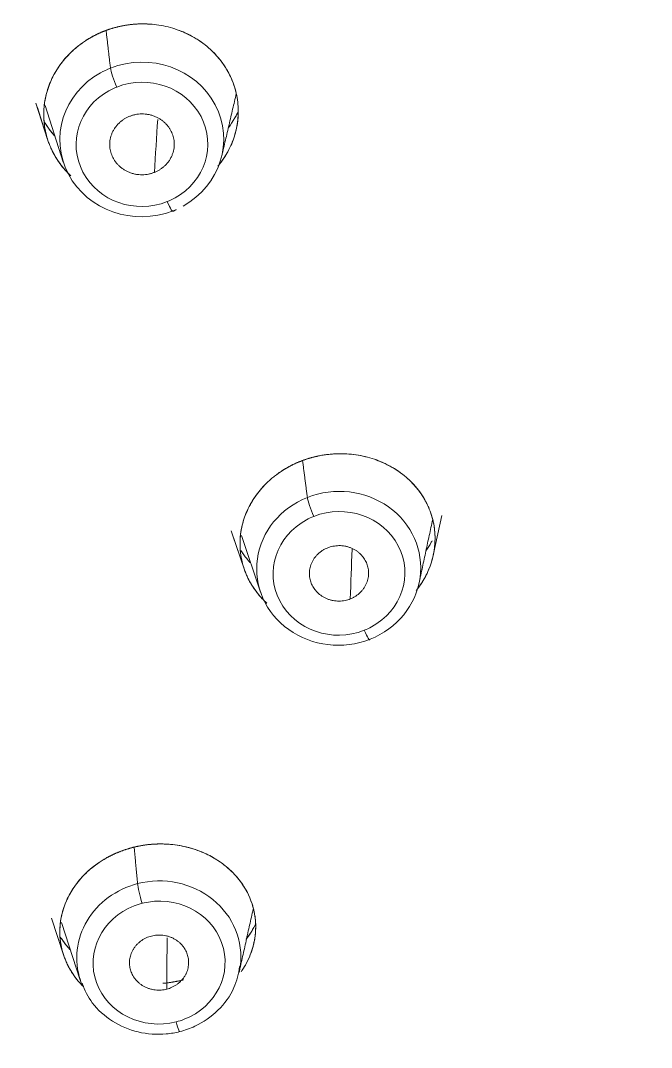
# Model space of a CAD drawing. Extents: x 5217 to 6345, y 0 to 827.
# Drawn here: x 5766.9 to 5778.64, y 449.06 to 468.16 of the extents above; entities that cross this region are included whole.
import ezdxf

# ---------------------------------------------------------------- set-up
doc = ezdxf.new("R2010")
doc.units = 0
doc.header["$LTSCALE"] = 30
doc.header["$MEASUREMENT"] = 0
doc.layers.add('1', color=7, linetype='CONTINUOUS')

msp = doc.modelspace()

# ---------------------------------------------------------------- linework, layer by layer
at = {"layer": '1', "color": 7, "linetype": 'Continuous', "lineweight": 18}
for p, q in [((5767.192, 466.63), (5767.408, 465.952)), ((5767.218, 466.547), (5767.408, 465.952)), ((5767.364, 466.583), (5767.7, 465.531)), ((5774.58, 458.219), (5774.738, 458.956)), ((5770.823, 458.674), (5771.063, 457.964)), ((5770.849, 458.596), (5771.063, 457.964)), ((5771.011, 458.584), (5771.367, 457.532)), ((5767.479, 451.467), (5767.704, 450.782)), ((5767.479, 451.467), (5767.704, 450.782)), ((5767.664, 451.385), (5768.016, 450.313))]:
    msp.add_line(p, q, dxfattribs=at)
for centre, major_axis, ratio, start_param, end_param in [((5757.244, 496.519), (-59.628, 0), 0.953717, 1.612136, 3.141593), ((5757.244, 496.519), (-59.628, 0), 0.953717, 1.612136, 3.132683), ((5769.159, 465.952), (-1.523, -0.061), 0.94344, 2.060812, 5.066856), ((5769.159, 465.952), (-1.523, -0.061), 0.94344, 5.202405, 8.208448), ((5772.821, 457.974), (1.523, 0.088), 0.93787, 5.050432, 8.192025), ((5772.821, 457.974), (-1.523, -0.088), 0.93787, 5.050432, 8.192025), ((5769.476, 450.737), (-1.524, -0.076), 0.931132, 2.889988, 2.966613), ((5769.476, 450.737), (-1.524, -0.076), 0.931132, 0.250117, 0.295768)]:
    msp.add_ellipse(centre, major_axis=major_axis, ratio=ratio, start_param=start_param, end_param=end_param, dxfattribs=at)
at = {"layer": '1', "color": 7, "linetype": 'Continuous', "lineweight": 13}
for centre, major_axis, ratio, start_param, end_param in [((5769.159, 465.952), (-1.523, -0.061), 0.94344, 5.066856, 5.202405), ((5768.69, 467.027), (0.11, -0.279), 0.115075, 3.548062, 5.03075), ((5769.163, 465.861), (-1.224, -0.049), 0.94344, 2.060812, 5.066856), ((5769.163, 465.861), (-1.224, -0.049), 0.94344, 5.066856, 5.202405), ((5769.163, 465.861), (-1.224, -0.049), 0.94344, 5.202405, 8.208448), ((5769.163, 465.861), (-1.224, -0.049), 0.94344, 1.925263, 2.060812), ((5769.628, 464.894), (-0.11, 0.279), 0.115075, 1.889157, 3.371845), ((5772.352, 459.044), (-0.11, 0.279), 0.115075, 0.427998, 1.906611), ((5772.827, 457.88), (1.224, 0.071), 0.93787, 5.173207, 8.192025), ((5772.827, 457.88), (1.224, 0.071), 0.93787, 1.908839, 2.031615), ((5772.827, 457.88), (1.224, 0.071), 0.93787, 2.031615, 5.050432), ((5772.827, 457.88), (1.224, 0.071), 0.93787, 5.050432, 5.173207), ((5773.289, 456.924), (-0.11, 0.279), 0.115075, 1.906611, 3.385224), ((5769.476, 450.737), (-1.524, -0.076), 0.931132, 2.966613, 4.927458), ((5769.476, 450.737), (-1.524, -0.076), 0.931132, 4.927458, 6.533303), ((5769.158, 451.85), (-0.074, 0.291), 0.077828, 0.462094, 1.93624), ((5769.481, 450.639), (1.226, 0.061), 0.931132, 5.054098, 8.06905), ((5769.481, 450.639), (-1.226, -0.061), 0.931132, 5.054098, 8.06905), ((5769.481, 450.639), (-1.226, -0.061), 0.931132, 4.927458, 5.054098), ((5769.481, 450.639), (1.226, 0.061), 0.931132, 4.927458, 5.054098), ((5769.792, 449.645), (0.074, -0.291), 0.077828, 5.077833, 6.551979)]:
    msp.add_ellipse(centre, major_axis=major_axis, ratio=ratio, start_param=start_param, end_param=end_param, dxfattribs=at)
at = {"layer": '1', "color": 7, "linetype": 'Continuous', "lineweight": 18}
for points, knots in [([(5759.712, 439.668), (5760.292, 439.691), (5761.968, 439.78), (5764.735, 440.04), (5767.995, 440.52), (5771.222, 441.172), (5774.407, 441.992), (5777.54, 442.979), (5780.611, 444.129), (5783.61, 445.439), (5786.529, 446.905), (5789.359, 448.523), (5792.092, 450.287), (5794.718, 452.192), (5797.229, 454.232), (5799.619, 456.402), (5801.88, 458.694), (5804.005, 461.101), (5805.987, 463.617), (5807.821, 466.233), (5809.501, 468.942), (5811.021, 471.735), (5812.378, 474.604), (5813.566, 477.54), (5814.583, 480.534), (5815.426, 483.576), (5816.091, 486.659), (5816.577, 489.772), (5816.882, 492.905), (5817.005, 496.05), (5816.947, 499.196), (5816.706, 502.335), (5816.285, 505.456), (5815.684, 508.55), (5814.904, 511.608), (5813.949, 514.62), (5812.822, 517.578), (5811.525, 520.471), (5810.063, 523.292), (5808.44, 526.031), (5806.66, 528.681), (5804.731, 531.234), (5802.657, 533.681), (5800.444, 536.015), (5798.1, 538.229), (5795.631, 540.316), (5793.045, 542.27), (5790.35, 544.085), (5787.555, 545.755), (5784.667, 547.276), (5781.695, 548.643), (5778.649, 549.85), (5775.538, 550.896), (5772.371, 551.776), (5769.157, 552.489), (5765.908, 553.031), (5762.632, 553.401), (5759.34, 553.598), (5756.041, 553.622), (5752.746, 553.471), (5749.464, 553.148), (5746.207, 552.652), (5742.982, 551.986), (5739.802, 551.151), (5736.674, 550.149), (5733.609, 548.985), (5730.617, 547.661), (5727.705, 546.181), (5724.883, 544.551), (5722.16, 542.774), (5719.544, 540.857), (5717.043, 538.805), (5714.664, 536.624), (5712.415, 534.322), (5710.302, 531.904), (5708.333, 529.379), (5706.512, 526.755), (5704.847, 524.038), (5703.34, 521.238), (5701.998, 518.363), (5700.825, 515.422), (5699.823, 512.423), (5698.996, 509.377), (5698.347, 506.291), (5697.877, 503.176), (5697.588, 500.041), (5697.48, 496.896), (5697.555, 493.75), (5697.811, 490.612), (5698.249, 487.493), (5698.866, 484.402), (5699.661, 481.348), (5700.631, 478.34), (5701.774, 475.388), (5703.085, 472.5), (5704.562, 469.686), (5706.199, 466.954), (5707.991, 464.313), (5709.934, 461.769), (5712.021, 459.332), (5714.245, 457.008), (5716.601, 454.805), (5719.08, 452.73), (5721.676, 450.788), (5724.38, 448.985), (5727.184, 447.328), (5730.08, 445.82), (5733.058, 444.468), (5736.111, 443.274), (5739.227, 442.243), (5742.399, 441.377), (5745.616, 440.68), (5748.868, 440.153), (5751.926, 439.822), (5753.898, 439.702), (5754.776, 439.668)], [0, 0, 0, 0, 0.004702, 0.013606, 0.022511, 0.031416, 0.040321, 0.049226, 0.058131, 0.067035, 0.07594, 0.084844, 0.093748, 0.102652, 0.111556, 0.120459, 0.129362, 0.138265, 0.147168, 0.15607, 0.164972, 0.173874, 0.182775, 0.191676, 0.200577, 0.209478, 0.218378, 0.227279, 0.236179, 0.245079, 0.253978, 0.262878, 0.271778, 0.280678, 0.289578, 0.298478, 0.307379, 0.316279, 0.32518, 0.334081, 0.342982, 0.351884, 0.360785, 0.369687, 0.37859, 0.387493, 0.396396, 0.405299, 0.414202, 0.423106, 0.43201, 0.440914, 0.449818, 0.458723, 0.467628, 0.476532, 0.485437, 0.494342, 0.503247, 0.512152, 0.521057, 0.529962, 0.538867, 0.547772, 0.556677, 0.565582, 0.574486, 0.583391, 0.592295, 0.601199, 0.610103, 0.619007, 0.62791, 0.636813, 0.645716, 0.654619, 0.663521, 0.672423, 0.681325, 0.690226, 0.699127, 0.708028, 0.716929, 0.725829, 0.734729, 0.743629, 0.752529, 0.761429, 0.770329, 0.779229, 0.788129, 0.797029, 0.805929, 0.814829, 0.82373, 0.832631, 0.841532, 0.850433, 0.859334, 0.868236, 0.877138, 0.886041, 0.894944, 0.903847, 0.91275, 0.921653, 0.930557, 0.939461, 0.948365, 0.95727, 0.966174, 0.975079, 0.983983, 0.992888, 1, 1, 1, 1]), ([(5793.07, 451.033), (5793.622, 451.416), (5795.04, 452.443), (5797.228, 454.234), (5799.62, 456.401), (5801.88, 458.694), (5804.005, 461.101), (5805.987, 463.617), (5807.821, 466.233), (5809.501, 468.942), (5811.021, 471.735), (5812.378, 474.604), (5813.566, 477.54), (5814.583, 480.534), (5815.426, 483.576), (5816.091, 486.659), (5816.577, 489.772), (5816.882, 492.905), (5817.005, 496.05), (5816.947, 499.196), (5816.706, 502.335), (5816.285, 505.456), (5815.684, 508.55), (5814.904, 511.608), (5813.949, 514.62), (5812.822, 517.578), (5811.525, 520.471), (5810.063, 523.292), (5808.44, 526.031), (5806.66, 528.681), (5804.731, 531.234), (5802.657, 533.681), (5800.444, 536.015), (5798.1, 538.229), (5795.631, 540.316), (5793.045, 542.27), (5790.35, 544.085), (5787.555, 545.755), (5784.667, 547.276), (5781.695, 548.643), (5778.649, 549.85), (5775.538, 550.896), (5772.371, 551.776), (5769.157, 552.489), (5765.908, 553.031), (5762.632, 553.401), (5759.34, 553.598), (5756.041, 553.622), (5752.746, 553.471), (5749.464, 553.148), (5746.207, 552.652), (5742.982, 551.986), (5739.802, 551.151), (5736.674, 550.149), (5733.609, 548.985), (5730.617, 547.661), (5727.705, 546.181), (5724.883, 544.551), (5722.16, 542.774), (5719.544, 540.857), (5717.043, 538.805), (5714.664, 536.624), (5712.415, 534.322), (5710.302, 531.904), (5708.333, 529.379), (5706.512, 526.755), (5704.847, 524.038), (5703.34, 521.238), (5701.998, 518.363), (5700.825, 515.422), (5699.823, 512.423), (5698.996, 509.377), (5698.347, 506.291), (5697.877, 503.176), (5697.588, 500.041), (5697.48, 496.896), (5697.555, 493.75), (5697.811, 490.612), (5698.249, 487.493), (5698.866, 484.402), (5699.661, 481.348), (5700.631, 478.34), (5701.774, 475.388), (5703.085, 472.5), (5704.562, 469.686), (5706.199, 466.954), (5707.991, 464.313), (5709.934, 461.769), (5712.021, 459.332), (5714.246, 457.009), (5716.6, 454.804), (5719.085, 452.736), (5720.978, 451.284), (5722.066, 450.56), (5722.254, 450.437)], [0, 0, 0, 0, 0.006833, 0.017845, 0.028856, 0.039868, 0.050878, 0.061889, 0.072899, 0.083908, 0.094918, 0.105926, 0.116935, 0.127943, 0.138951, 0.149959, 0.160966, 0.171973, 0.18298, 0.193987, 0.204994, 0.216001, 0.227008, 0.238016, 0.249023, 0.26003, 0.271038, 0.282046, 0.293055, 0.304063, 0.315072, 0.326082, 0.337091, 0.348102, 0.359112, 0.370123, 0.381134, 0.392146, 0.403157, 0.414169, 0.425182, 0.436194, 0.447207, 0.45822, 0.469233, 0.480246, 0.491259, 0.502272, 0.513286, 0.524299, 0.535313, 0.546326, 0.557339, 0.568352, 0.579365, 0.590378, 0.601391, 0.612403, 0.623416, 0.634428, 0.645439, 0.656451, 0.667462, 0.678472, 0.689483, 0.700493, 0.711502, 0.722512, 0.73352, 0.744529, 0.755537, 0.766545, 0.777553, 0.78856, 0.799567, 0.810574, 0.821581, 0.832588, 0.843595, 0.854602, 0.865609, 0.876617, 0.887624, 0.898632, 0.90964, 0.920649, 0.931657, 0.942666, 0.953676, 0.964686, 0.975696, 0.986706, 0.997717, 1, 1, 1, 1]), ([(5768.455, 467.965), (5768.461, 467.968), (5768.475, 467.973), (5768.495, 467.98), (5768.515, 467.988), (5768.535, 467.995), (5768.555, 468.001), (5768.575, 468.008), (5768.596, 468.014), (5768.616, 468.021), (5768.637, 468.027), (5768.657, 468.032), (5768.678, 468.038), (5768.699, 468.043), (5768.719, 468.048), (5768.74, 468.053), (5768.761, 468.058), (5768.804, 468.067), (5768.868, 468.078), (5768.954, 468.09), (5769.041, 468.098), (5769.157, 468.104), (5769.303, 468.101), (5769.478, 468.082), (5769.651, 468.047), (5769.819, 467.996), (5769.981, 467.93), (5770.135, 467.851), (5770.278, 467.758), (5770.411, 467.653), (5770.531, 467.535), (5770.639, 467.407), (5770.733, 467.269), (5770.811, 467.123), (5770.873, 466.969), (5770.919, 466.81), (5770.946, 466.646), (5770.956, 466.482), (5770.948, 466.317), (5770.922, 466.155), (5770.879, 465.995), (5770.819, 465.84), (5770.743, 465.691), (5770.67, 465.578), (5770.623, 465.515), (5770.609, 465.498)], [0, 0, 0, 0, 0.004575, 0.009146, 0.013714, 0.01828, 0.022843, 0.027406, 0.031969, 0.036533, 0.041098, 0.045665, 0.050236, 0.05481, 0.059388, 0.063972, 0.068562, 0.073159, 0.091691, 0.110178, 0.128668, 0.147213, 0.184706, 0.222195, 0.259961, 0.298108, 0.336157, 0.374133, 0.411782, 0.449675, 0.487455, 0.525542, 0.563785, 0.60211, 0.640502, 0.679292, 0.717827, 0.756404, 0.794645, 0.833018, 0.871028, 0.909175, 0.947113, 0.985017, 1, 1, 1, 1]), ([(5770.573, 465.453), (5770.597, 465.482), (5770.656, 465.557), (5770.74, 465.686), (5770.815, 465.831), (5770.873, 465.978), (5770.917, 466.131), (5770.947, 466.301), (5770.956, 466.478), (5770.946, 466.648), (5770.924, 466.778), (5770.898, 466.882), (5770.866, 466.988), (5770.815, 467.114), (5770.737, 467.262), (5770.637, 467.411), (5770.523, 467.544), (5770.397, 467.664), (5770.267, 467.767), (5770.116, 467.862), (5769.966, 467.937), (5769.813, 467.998), (5769.65, 468.047), (5769.479, 468.081), (5769.309, 468.1), (5769.167, 468.103), (5769.052, 468.099), (5768.964, 468.091), (5768.876, 468.08), (5768.805, 468.067), (5768.75, 468.055), (5768.712, 468.047), (5768.674, 468.037), (5768.637, 468.027), (5768.6, 468.016), (5768.563, 468.004), (5768.526, 467.992), (5768.49, 467.979), (5768.467, 467.97), (5768.455, 467.965)], [0, 0, 0, 0, 0.025083, 0.063459, 0.102477, 0.134971, 0.17056, 0.211497, 0.253286, 0.292622, 0.32941, 0.344666, 0.366472, 0.405616, 0.438054, 0.481201, 0.527081, 0.55609, 0.596852, 0.636852, 0.67251, 0.70571, 0.74345, 0.780789, 0.816754, 0.851797, 0.870447, 0.889114, 0.9078, 0.926505, 0.934763, 0.942998, 0.951209, 0.959398, 0.967564, 0.975707, 0.983827, 0.991925, 1, 1, 1, 1]), ([(5770.573, 465.453), (5770.597, 465.482), (5770.656, 465.557), (5770.74, 465.686), (5770.815, 465.831), (5770.873, 465.978), (5770.917, 466.131), (5770.947, 466.301), (5770.956, 466.478), (5770.946, 466.648), (5770.924, 466.778), (5770.898, 466.882), (5770.866, 466.988), (5770.815, 467.114), (5770.737, 467.262), (5770.637, 467.411), (5770.523, 467.544), (5770.397, 467.664), (5770.267, 467.767), (5770.116, 467.862), (5769.966, 467.937), (5769.813, 467.998), (5769.65, 468.047), (5769.479, 468.081), (5769.309, 468.1), (5769.167, 468.103), (5769.052, 468.099), (5768.964, 468.091), (5768.876, 468.08), (5768.805, 468.067), (5768.75, 468.055), (5768.712, 468.047), (5768.674, 468.037), (5768.637, 468.027), (5768.6, 468.016), (5768.563, 468.004), (5768.526, 467.992), (5768.49, 467.979), (5768.467, 467.97), (5768.455, 467.965)], [0, 0, 0, 0, 0.025083, 0.063459, 0.102477, 0.134971, 0.17056, 0.211497, 0.253286, 0.292622, 0.32941, 0.344666, 0.366472, 0.405616, 0.438054, 0.481201, 0.527081, 0.55609, 0.596852, 0.636852, 0.67251, 0.70571, 0.74345, 0.780789, 0.816754, 0.851797, 0.870447, 0.889114, 0.9078, 0.926505, 0.934763, 0.942998, 0.951209, 0.959398, 0.967564, 0.975707, 0.983827, 0.991925, 1, 1, 1, 1]), ([(5768.455, 467.965), (5768.461, 467.968), (5768.475, 467.973), (5768.495, 467.98), (5768.515, 467.988), (5768.535, 467.995), (5768.555, 468.001), (5768.575, 468.008), (5768.596, 468.014), (5768.616, 468.021), (5768.637, 468.027), (5768.657, 468.032), (5768.678, 468.038), (5768.699, 468.043), (5768.719, 468.048), (5768.74, 468.053), (5768.761, 468.058), (5768.804, 468.067), (5768.868, 468.078), (5768.954, 468.09), (5769.041, 468.098), (5769.157, 468.104), (5769.303, 468.101), (5769.478, 468.082), (5769.651, 468.047), (5769.819, 467.996), (5769.981, 467.93), (5770.135, 467.851), (5770.278, 467.758), (5770.411, 467.653), (5770.531, 467.535), (5770.639, 467.407), (5770.733, 467.269), (5770.811, 467.123), (5770.873, 466.969), (5770.919, 466.81), (5770.946, 466.646), (5770.956, 466.482), (5770.948, 466.317), (5770.922, 466.155), (5770.879, 465.995), (5770.819, 465.84), (5770.743, 465.691), (5770.67, 465.578), (5770.623, 465.515), (5770.609, 465.498)], [0, 0, 0, 0, 0.004575, 0.009146, 0.013714, 0.01828, 0.022843, 0.027406, 0.031969, 0.036533, 0.041098, 0.045665, 0.050236, 0.05481, 0.059388, 0.063972, 0.068562, 0.073159, 0.091691, 0.110178, 0.128668, 0.147213, 0.184706, 0.222195, 0.259961, 0.298108, 0.336157, 0.374133, 0.411782, 0.449675, 0.487455, 0.525542, 0.563785, 0.60211, 0.640502, 0.679292, 0.717827, 0.756404, 0.794645, 0.833018, 0.871028, 0.909175, 0.947113, 0.985017, 1, 1, 1, 1]), ([(5767.839, 465.275), (5767.836, 465.278), (5767.792, 465.32), (5767.711, 465.406), (5767.607, 465.541), (5767.519, 465.686), (5767.447, 465.837), (5767.393, 465.993), (5767.356, 466.153), (5767.337, 466.313), (5767.335, 466.473), (5767.349, 466.631), (5767.38, 466.786), (5767.426, 466.938), (5767.487, 467.085), (5767.562, 467.226), (5767.653, 467.361), (5767.757, 467.488), (5767.855, 467.586), (5767.939, 467.66), (5768.005, 467.713), (5768.074, 467.763), (5768.132, 467.801), (5768.178, 467.829), (5768.212, 467.849), (5768.245, 467.867), (5768.279, 467.885), (5768.313, 467.903), (5768.348, 467.919), (5768.383, 467.935), (5768.419, 467.951), (5768.443, 467.96), (5768.455, 467.965)], [0, 0, 0, 0, 0.003443, 0.055122, 0.106853, 0.159001, 0.210501, 0.261588, 0.312681, 0.362821, 0.412565, 0.461459, 0.51025, 0.558709, 0.606953, 0.65543, 0.703865, 0.752833, 0.801784, 0.826493, 0.851138, 0.875788, 0.900511, 0.911602, 0.922669, 0.93372, 0.944759, 0.955792, 0.966827, 0.977869, 0.988925, 1, 1, 1, 1]), ([(5767.839, 465.275), (5767.836, 465.278), (5767.792, 465.32), (5767.711, 465.406), (5767.607, 465.541), (5767.519, 465.686), (5767.447, 465.837), (5767.393, 465.993), (5767.356, 466.153), (5767.337, 466.313), (5767.335, 466.473), (5767.349, 466.631), (5767.38, 466.786), (5767.426, 466.938), (5767.487, 467.085), (5767.562, 467.226), (5767.653, 467.361), (5767.757, 467.488), (5767.855, 467.586), (5767.939, 467.66), (5768.005, 467.713), (5768.074, 467.763), (5768.132, 467.801), (5768.178, 467.829), (5768.212, 467.849), (5768.245, 467.867), (5768.279, 467.885), (5768.313, 467.903), (5768.348, 467.919), (5768.383, 467.935), (5768.419, 467.951), (5768.443, 467.96), (5768.455, 467.965)], [0, 0, 0, 0, 0.003443, 0.055122, 0.106853, 0.159001, 0.210501, 0.261588, 0.312681, 0.362821, 0.412565, 0.461459, 0.51025, 0.558709, 0.606953, 0.65543, 0.703865, 0.752833, 0.801784, 0.826493, 0.851138, 0.875788, 0.900511, 0.911602, 0.922669, 0.93372, 0.944759, 0.955792, 0.966827, 0.977869, 0.988925, 1, 1, 1, 1]), ([(5768.455, 467.965), (5768.448, 467.962), (5768.435, 467.957), (5768.415, 467.949), (5768.396, 467.941), (5768.376, 467.932), (5768.357, 467.923), (5768.338, 467.914), (5768.318, 467.905), (5768.299, 467.895), (5768.28, 467.886), (5768.261, 467.876), (5768.242, 467.866), (5768.224, 467.855), (5768.205, 467.845), (5768.186, 467.834), (5768.168, 467.823), (5768.131, 467.8), (5768.077, 467.765), (5768.007, 467.714), (5767.94, 467.661), (5767.857, 467.588), (5767.761, 467.492), (5767.658, 467.367), (5767.565, 467.231), (5767.49, 467.091), (5767.43, 466.949), (5767.383, 466.802), (5767.35, 466.642), (5767.335, 466.486), (5767.336, 466.322), (5767.355, 466.151), (5767.389, 466.011), (5767.423, 465.906), (5767.445, 465.849), (5767.468, 465.793), (5767.494, 465.738), (5767.528, 465.674), (5767.568, 465.604), (5767.625, 465.517), (5767.709, 465.408), (5767.791, 465.321), (5767.838, 465.277), (5767.842, 465.273)], [0, 0, 0, 0, 0.006055, 0.01212, 0.018195, 0.02428, 0.030375, 0.03648, 0.042594, 0.048719, 0.054854, 0.060999, 0.067154, 0.073318, 0.079493, 0.085678, 0.091874, 0.098079, 0.123085, 0.148077, 0.173057, 0.198024, 0.244692, 0.292619, 0.342348, 0.392666, 0.436328, 0.48284, 0.534359, 0.586858, 0.628563, 0.686642, 0.746637, 0.762934, 0.788727, 0.804005, 0.818552, 0.845812, 0.87046, 0.892318, 0.941319, 0.99563, 1, 1, 1, 1]), ([(5768.455, 467.965), (5768.448, 467.962), (5768.435, 467.957), (5768.415, 467.949), (5768.396, 467.941), (5768.376, 467.932), (5768.357, 467.923), (5768.338, 467.914), (5768.318, 467.905), (5768.299, 467.895), (5768.28, 467.886), (5768.261, 467.876), (5768.242, 467.866), (5768.224, 467.855), (5768.205, 467.845), (5768.186, 467.834), (5768.168, 467.823), (5768.131, 467.8), (5768.077, 467.765), (5768.007, 467.714), (5767.94, 467.661), (5767.857, 467.588), (5767.761, 467.492), (5767.658, 467.367), (5767.565, 467.231), (5767.49, 467.091), (5767.43, 466.949), (5767.383, 466.802), (5767.35, 466.642), (5767.335, 466.486), (5767.336, 466.322), (5767.355, 466.151), (5767.389, 466.011), (5767.423, 465.906), (5767.445, 465.849), (5767.468, 465.793), (5767.494, 465.738), (5767.528, 465.674), (5767.568, 465.604), (5767.625, 465.517), (5767.709, 465.408), (5767.791, 465.321), (5767.838, 465.277), (5767.842, 465.273)], [0, 0, 0, 0, 0.006055, 0.01212, 0.018195, 0.02428, 0.030375, 0.03648, 0.042594, 0.048719, 0.054854, 0.060999, 0.067154, 0.073318, 0.079493, 0.085678, 0.091874, 0.098079, 0.123085, 0.148077, 0.173057, 0.198024, 0.244692, 0.292619, 0.342348, 0.392666, 0.436328, 0.48284, 0.534359, 0.586858, 0.628563, 0.686642, 0.746637, 0.762934, 0.788727, 0.804005, 0.818552, 0.845812, 0.87046, 0.892318, 0.941319, 0.99563, 1, 1, 1, 1]), ([(5770.942, 466.452), (5770.928, 466.423), (5770.883, 466.338), (5770.825, 466.245), (5770.78, 466.182), (5770.773, 466.172)], [0, 0, 0, 0, 0.293947, 0.889157, 1, 1, 1, 1]), ([(5770.942, 466.452), (5770.928, 466.423), (5770.883, 466.338), (5770.825, 466.245), (5770.78, 466.182), (5770.773, 466.172)], [0, 0, 0, 0, 0.293947, 0.889157, 1, 1, 1, 1]), ([(5770.774, 466.175), (5770.784, 466.187), (5770.83, 466.252), (5770.887, 466.344), (5770.93, 466.426), (5770.942, 466.452)], [0, 0, 0, 0, 0.146979, 0.728536, 1, 1, 1, 1]), ([(5770.774, 466.175), (5770.784, 466.187), (5770.83, 466.252), (5770.887, 466.344), (5770.93, 466.426), (5770.942, 466.452)], [0, 0, 0, 0, 0.146979, 0.728536, 1, 1, 1, 1]), ([(5767.339, 466.296), (5767.369, 466.244), (5767.417, 466.17), (5767.471, 466.099), (5767.489, 466.077)], [0, 0, 0, 0, 0.680995, 1, 1, 1, 1]), ([(5767.339, 466.296), (5767.369, 466.244), (5767.417, 466.17), (5767.471, 466.099), (5767.489, 466.077)], [0, 0, 0, 0, 0.680995, 1, 1, 1, 1]), ([(5767.534, 466.022), (5767.5, 466.062), (5767.452, 466.122), (5767.4, 466.198), (5767.378, 466.232), (5767.369, 466.246)], [0, 0, 0, 0, 0.559579, 0.821214, 1, 1, 1, 1]), ([(5767.534, 466.022), (5767.5, 466.062), (5767.452, 466.122), (5767.4, 466.198), (5767.378, 466.232), (5767.369, 466.246)], [0, 0, 0, 0, 0.559579, 0.821214, 1, 1, 1, 1]), ([(5772.11, 459.964), (5772.117, 459.967), (5772.131, 459.972), (5772.151, 459.98), (5772.171, 459.987), (5772.192, 459.994), (5772.212, 460.001), (5772.233, 460.008), (5772.254, 460.015), (5772.275, 460.021), (5772.296, 460.027), (5772.317, 460.033), (5772.338, 460.039), (5772.359, 460.044), (5772.38, 460.049), (5772.401, 460.054), (5772.423, 460.059), (5772.466, 460.068), (5772.531, 460.08), (5772.618, 460.092), (5772.705, 460.1), (5772.823, 460.107), (5772.97, 460.105), (5773.145, 460.087), (5773.318, 460.053), (5773.486, 460.004), (5773.648, 459.941), (5773.801, 459.864), (5773.945, 459.773), (5774.078, 459.67), (5774.198, 459.555), (5774.306, 459.43), (5774.399, 459.295), (5774.476, 459.151), (5774.538, 458.999), (5774.582, 458.841), (5774.608, 458.679), (5774.616, 458.516), (5774.605, 458.352), (5774.577, 458.19), (5774.53, 458.032), (5774.467, 457.879), (5774.39, 457.737), (5774.33, 457.649), (5774.3, 457.608)], [0, 0, 0, 0, 0.004683, 0.009362, 0.014038, 0.018713, 0.023386, 0.028059, 0.032732, 0.037406, 0.042082, 0.04676, 0.051443, 0.056129, 0.06082, 0.065518, 0.070222, 0.074933, 0.093793, 0.112601, 0.131408, 0.150263, 0.188184, 0.226125, 0.264322, 0.302825, 0.341297, 0.379507, 0.417833, 0.456652, 0.495073, 0.533633, 0.572441, 0.611385, 0.650737, 0.690425, 0.730137, 0.769809, 0.809201, 0.848683, 0.887594, 0.92659, 0.965073, 1, 1, 1, 1]), ([(5774.261, 457.559), (5774.269, 457.569), (5774.313, 457.624), (5774.385, 457.729), (5774.462, 457.871), (5774.523, 458.015), (5774.571, 458.167), (5774.604, 458.336), (5774.615, 458.493), (5774.611, 458.628), (5774.599, 458.737), (5774.582, 458.83), (5774.561, 458.916), (5774.534, 459.004), (5774.503, 459.084), (5774.476, 459.145), (5774.458, 459.182), (5774.435, 459.227), (5774.387, 459.311), (5774.301, 459.436), (5774.19, 459.564), (5774.065, 459.681), (5773.935, 459.781), (5773.784, 459.873), (5773.634, 459.947), (5773.479, 460.007), (5773.314, 460.054), (5773.14, 460.087), (5772.967, 460.104), (5772.822, 460.106), (5772.707, 460.101), (5772.618, 460.092), (5772.53, 460.08), (5772.459, 460.067), (5772.405, 460.055), (5772.367, 460.046), (5772.329, 460.037), (5772.292, 460.026), (5772.255, 460.015), (5772.218, 460.003), (5772.182, 459.991), (5772.146, 459.978), (5772.122, 459.969), (5772.11, 459.964)], [0, 0, 0, 0, 0.008626, 0.047209, 0.08642, 0.119633, 0.15612, 0.198067, 0.24099, 0.268278, 0.294373, 0.319277, 0.336484, 0.357904, 0.384971, 0.397233, 0.405535, 0.414186, 0.432582, 0.473895, 0.520615, 0.549785, 0.590991, 0.631477, 0.667651, 0.701439, 0.740226, 0.778573, 0.815458, 0.851354, 0.870085, 0.888828, 0.907586, 0.92636, 0.934635, 0.942887, 0.951115, 0.959321, 0.967502, 0.975661, 0.983797, 0.99191, 1, 1, 1, 1]), ([(5774.261, 457.559), (5774.269, 457.569), (5774.313, 457.624), (5774.385, 457.729), (5774.462, 457.871), (5774.523, 458.015), (5774.571, 458.167), (5774.604, 458.336), (5774.615, 458.493), (5774.611, 458.628), (5774.599, 458.737), (5774.582, 458.83), (5774.561, 458.916), (5774.534, 459.004), (5774.503, 459.084), (5774.476, 459.145), (5774.458, 459.182), (5774.435, 459.227), (5774.387, 459.311), (5774.301, 459.436), (5774.19, 459.564), (5774.065, 459.681), (5773.935, 459.781), (5773.784, 459.873), (5773.634, 459.947), (5773.479, 460.007), (5773.314, 460.054), (5773.14, 460.087), (5772.967, 460.104), (5772.822, 460.106), (5772.707, 460.101), (5772.618, 460.092), (5772.53, 460.08), (5772.459, 460.067), (5772.405, 460.055), (5772.367, 460.046), (5772.329, 460.037), (5772.292, 460.026), (5772.255, 460.015), (5772.218, 460.003), (5772.182, 459.991), (5772.146, 459.978), (5772.122, 459.969), (5772.11, 459.964)], [0, 0, 0, 0, 0.008626, 0.047209, 0.08642, 0.119633, 0.15612, 0.198067, 0.24099, 0.268278, 0.294373, 0.319277, 0.336484, 0.357904, 0.384971, 0.397233, 0.405535, 0.414186, 0.432582, 0.473895, 0.520615, 0.549785, 0.590991, 0.631477, 0.667651, 0.701439, 0.740226, 0.778573, 0.815458, 0.851354, 0.870085, 0.888828, 0.907586, 0.92636, 0.934635, 0.942887, 0.951115, 0.959321, 0.967502, 0.975661, 0.983797, 0.99191, 1, 1, 1, 1]), ([(5772.11, 459.964), (5772.117, 459.967), (5772.131, 459.972), (5772.151, 459.98), (5772.171, 459.987), (5772.192, 459.994), (5772.212, 460.001), (5772.233, 460.008), (5772.254, 460.015), (5772.275, 460.021), (5772.296, 460.027), (5772.317, 460.033), (5772.338, 460.039), (5772.359, 460.044), (5772.38, 460.049), (5772.401, 460.054), (5772.423, 460.059), (5772.466, 460.068), (5772.531, 460.08), (5772.618, 460.092), (5772.705, 460.1), (5772.823, 460.107), (5772.97, 460.105), (5773.145, 460.087), (5773.318, 460.053), (5773.486, 460.004), (5773.648, 459.941), (5773.801, 459.864), (5773.945, 459.773), (5774.078, 459.67), (5774.198, 459.555), (5774.306, 459.43), (5774.399, 459.295), (5774.476, 459.151), (5774.538, 458.999), (5774.582, 458.841), (5774.608, 458.679), (5774.616, 458.516), (5774.605, 458.352), (5774.577, 458.19), (5774.53, 458.032), (5774.467, 457.879), (5774.39, 457.737), (5774.33, 457.649), (5774.3, 457.608)], [0, 0, 0, 0, 0.004683, 0.009362, 0.014038, 0.018713, 0.023386, 0.028059, 0.032732, 0.037406, 0.042082, 0.04676, 0.051443, 0.056129, 0.06082, 0.065518, 0.070222, 0.074933, 0.093793, 0.112601, 0.131408, 0.150263, 0.188184, 0.226125, 0.264322, 0.302825, 0.341297, 0.379507, 0.417833, 0.456652, 0.495073, 0.533633, 0.572441, 0.611385, 0.650737, 0.690425, 0.730137, 0.769809, 0.809201, 0.848683, 0.887594, 0.92659, 0.965073, 1, 1, 1, 1]), ([(5772.11, 459.964), (5772.104, 459.962), (5772.091, 459.956), (5772.071, 459.948), (5772.052, 459.94), (5772.032, 459.931), (5772.013, 459.923), (5771.994, 459.914), (5771.974, 459.905), (5771.955, 459.895), (5771.936, 459.886), (5771.917, 459.876), (5771.899, 459.866), (5771.88, 459.855), (5771.861, 459.845), (5771.843, 459.834), (5771.824, 459.823), (5771.787, 459.801), (5771.733, 459.766), (5771.664, 459.716), (5771.596, 459.664), (5771.513, 459.592), (5771.416, 459.496), (5771.311, 459.372), (5771.217, 459.235), (5771.141, 459.096), (5771.08, 458.956), (5771.033, 458.811), (5771, 458.654), (5770.985, 458.499), (5770.986, 458.339), (5771.005, 458.172), (5771.039, 458.035), (5771.074, 457.933), (5771.095, 457.878), (5771.117, 457.827), (5771.142, 457.774), (5771.174, 457.713), (5771.216, 457.644), (5771.264, 457.572), (5771.322, 457.495), (5771.395, 457.411), (5771.452, 457.355), (5771.483, 457.327), (5771.484, 457.326)], [0, 0, 0, 0, 0.006017, 0.012044, 0.018081, 0.024127, 0.030183, 0.036249, 0.042325, 0.04841, 0.054505, 0.06061, 0.066725, 0.07285, 0.078984, 0.085129, 0.091283, 0.097448, 0.122289, 0.147117, 0.171933, 0.196738, 0.243931, 0.292417, 0.342757, 0.393707, 0.437492, 0.484206, 0.536032, 0.588897, 0.631257, 0.688593, 0.74969, 0.76614, 0.791278, 0.805559, 0.819434, 0.846188, 0.871508, 0.895274, 0.927053, 0.961542, 0.998746, 1, 1, 1, 1]), ([(5771.484, 457.325), (5771.483, 457.326), (5771.44, 457.366), (5771.361, 457.447), (5771.257, 457.579), (5771.169, 457.719), (5771.097, 457.866), (5771.043, 458.019), (5771.006, 458.175), (5770.987, 458.332), (5770.984, 458.487), (5770.998, 458.641), (5771.029, 458.793), (5771.075, 458.943), (5771.138, 459.09), (5771.215, 459.232), (5771.307, 459.367), (5771.412, 459.493), (5771.511, 459.59), (5771.596, 459.663), (5771.662, 459.715), (5771.731, 459.765), (5771.789, 459.802), (5771.836, 459.83), (5771.869, 459.849), (5771.902, 459.868), (5771.936, 459.885), (5771.97, 459.903), (5772.005, 459.919), (5772.039, 459.935), (5772.075, 459.95), (5772.098, 459.959), (5772.11, 459.964)], [0, 0, 0, 0, 0.001658, 0.053231, 0.10507, 0.157428, 0.208986, 0.260135, 0.311624, 0.361761, 0.411288, 0.459899, 0.508438, 0.557336, 0.606425, 0.656137, 0.705192, 0.754087, 0.803332, 0.827895, 0.852417, 0.876961, 0.901592, 0.91258, 0.923541, 0.93448, 0.945405, 0.95632, 0.967231, 0.978144, 0.989065, 1, 1, 1, 1]), ([(5772.11, 459.964), (5772.104, 459.962), (5772.091, 459.956), (5772.071, 459.948), (5772.052, 459.94), (5772.032, 459.931), (5772.013, 459.923), (5771.994, 459.914), (5771.974, 459.905), (5771.955, 459.895), (5771.936, 459.886), (5771.917, 459.876), (5771.899, 459.866), (5771.88, 459.855), (5771.861, 459.845), (5771.843, 459.834), (5771.824, 459.823), (5771.787, 459.801), (5771.733, 459.766), (5771.664, 459.716), (5771.596, 459.664), (5771.513, 459.592), (5771.416, 459.496), (5771.311, 459.372), (5771.217, 459.235), (5771.141, 459.096), (5771.08, 458.956), (5771.033, 458.811), (5771, 458.654), (5770.985, 458.499), (5770.986, 458.339), (5771.005, 458.172), (5771.039, 458.035), (5771.074, 457.933), (5771.095, 457.878), (5771.117, 457.827), (5771.142, 457.774), (5771.174, 457.713), (5771.216, 457.644), (5771.264, 457.572), (5771.322, 457.495), (5771.395, 457.411), (5771.452, 457.355), (5771.483, 457.327), (5771.484, 457.326)], [0, 0, 0, 0, 0.006017, 0.012044, 0.018081, 0.024127, 0.030183, 0.036249, 0.042325, 0.04841, 0.054505, 0.06061, 0.066725, 0.07285, 0.078984, 0.085129, 0.091283, 0.097448, 0.122289, 0.147117, 0.171933, 0.196738, 0.243931, 0.292417, 0.342757, 0.393707, 0.437492, 0.484206, 0.536032, 0.588897, 0.631257, 0.688593, 0.74969, 0.76614, 0.791278, 0.805559, 0.819434, 0.846188, 0.871508, 0.895274, 0.927053, 0.961542, 0.998746, 1, 1, 1, 1]), ([(5771.484, 457.325), (5771.483, 457.326), (5771.44, 457.366), (5771.361, 457.447), (5771.257, 457.579), (5771.169, 457.719), (5771.097, 457.866), (5771.043, 458.019), (5771.006, 458.175), (5770.987, 458.332), (5770.984, 458.487), (5770.998, 458.641), (5771.029, 458.793), (5771.075, 458.943), (5771.138, 459.09), (5771.215, 459.232), (5771.307, 459.367), (5771.412, 459.493), (5771.511, 459.59), (5771.596, 459.663), (5771.662, 459.715), (5771.731, 459.765), (5771.789, 459.802), (5771.836, 459.83), (5771.869, 459.849), (5771.902, 459.868), (5771.936, 459.885), (5771.97, 459.903), (5772.005, 459.919), (5772.039, 459.935), (5772.075, 459.95), (5772.098, 459.959), (5772.11, 459.964)], [0, 0, 0, 0, 0.001658, 0.053231, 0.10507, 0.157428, 0.208986, 0.260135, 0.311624, 0.361761, 0.411288, 0.459899, 0.508438, 0.557336, 0.606425, 0.656137, 0.705192, 0.754087, 0.803332, 0.827895, 0.852417, 0.876961, 0.901592, 0.91258, 0.923541, 0.93448, 0.945405, 0.95632, 0.967231, 0.978144, 0.989065, 1, 1, 1, 1]), ([(5774.443, 458.301), (5774.479, 458.352), (5774.518, 458.412), (5774.553, 458.474), (5774.557, 458.482)], [0, 0, 0, 0, 0.867645, 1, 1, 1, 1]), ([(5774.443, 458.301), (5774.479, 458.352), (5774.518, 458.412), (5774.553, 458.474), (5774.557, 458.482)], [0, 0, 0, 0, 0.867645, 1, 1, 1, 1]), ([(5771.002, 458.305), (5771.024, 458.271), (5771.063, 458.215), (5771.106, 458.161), (5771.125, 458.138)], [0, 0, 0, 0, 0.577514, 1, 1, 1, 1]), ([(5771.002, 458.305), (5771.024, 458.271), (5771.063, 458.215), (5771.106, 458.161), (5771.125, 458.138)], [0, 0, 0, 0, 0.577514, 1, 1, 1, 1]), ([(5771.171, 458.085), (5771.162, 458.095), (5771.127, 458.135), (5771.078, 458.195), (5771.041, 458.247), (5771.027, 458.267)], [0, 0, 0, 0, 0.172796, 0.677374, 1, 1, 1, 1]), ([(5771.171, 458.085), (5771.162, 458.095), (5771.127, 458.135), (5771.078, 458.195), (5771.041, 458.247), (5771.027, 458.267)], [0, 0, 0, 0, 0.172796, 0.677374, 1, 1, 1, 1]), ([(5768.991, 452.781), (5768.984, 452.779), (5768.971, 452.776), (5768.95, 452.77), (5768.93, 452.764), (5768.909, 452.758), (5768.889, 452.752), (5768.869, 452.745), (5768.848, 452.739), (5768.828, 452.732), (5768.808, 452.725), (5768.788, 452.717), (5768.768, 452.71), (5768.748, 452.702), (5768.728, 452.694), (5768.708, 452.686), (5768.688, 452.678), (5768.648, 452.66), (5768.59, 452.633), (5768.513, 452.593), (5768.439, 452.55), (5768.346, 452.49), (5768.236, 452.408), (5768.113, 452.299), (5768, 452.178), (5767.903, 452.051), (5767.822, 451.922), (5767.755, 451.786), (5767.698, 451.637), (5767.661, 451.489), (5767.638, 451.334), (5767.632, 451.168), (5767.646, 451.024), (5767.666, 450.921), (5767.679, 450.867), (5767.691, 450.822), (5767.708, 450.77), (5767.731, 450.706), (5767.758, 450.643), (5767.78, 450.596), (5767.793, 450.57), (5767.802, 450.553), (5767.816, 450.528), (5767.848, 450.472), (5767.903, 450.389), (5767.971, 450.302), (5768.03, 450.237), (5768.063, 450.203), (5768.074, 450.192)], [0, 0, 0, 0, 0.005731, 0.011472, 0.017222, 0.022981, 0.028748, 0.034526, 0.040312, 0.046108, 0.051913, 0.057727, 0.063551, 0.069384, 0.075227, 0.081079, 0.086941, 0.092812, 0.116473, 0.140123, 0.163764, 0.187398, 0.232541, 0.278924, 0.32709, 0.375852, 0.418141, 0.463061, 0.512664, 0.563201, 0.604417, 0.659076, 0.718632, 0.740744, 0.758004, 0.771173, 0.784135, 0.809588, 0.834345, 0.848736, 0.858327, 0.860949, 0.866302, 0.885319, 0.920696, 0.958056, 0.985401, 1, 1, 1, 1]), ([(5768.991, 452.781), (5768.984, 452.779), (5768.971, 452.776), (5768.95, 452.77), (5768.93, 452.764), (5768.909, 452.758), (5768.889, 452.752), (5768.869, 452.745), (5768.848, 452.739), (5768.828, 452.732), (5768.808, 452.725), (5768.788, 452.717), (5768.768, 452.71), (5768.748, 452.702), (5768.728, 452.694), (5768.708, 452.686), (5768.688, 452.678), (5768.648, 452.66), (5768.59, 452.633), (5768.513, 452.593), (5768.439, 452.55), (5768.346, 452.49), (5768.236, 452.408), (5768.113, 452.299), (5768, 452.178), (5767.903, 452.051), (5767.822, 451.922), (5767.755, 451.786), (5767.698, 451.637), (5767.661, 451.489), (5767.638, 451.334), (5767.632, 451.168), (5767.646, 451.024), (5767.666, 450.921), (5767.679, 450.867), (5767.691, 450.822), (5767.708, 450.77), (5767.731, 450.706), (5767.758, 450.643), (5767.78, 450.596), (5767.793, 450.57), (5767.802, 450.553), (5767.816, 450.528), (5767.848, 450.472), (5767.903, 450.389), (5767.971, 450.302), (5768.03, 450.237), (5768.063, 450.203), (5768.074, 450.192)], [0, 0, 0, 0, 0.005731, 0.011472, 0.017222, 0.022981, 0.028748, 0.034526, 0.040312, 0.046108, 0.051913, 0.057727, 0.063551, 0.069384, 0.075227, 0.081079, 0.086941, 0.092812, 0.116473, 0.140123, 0.163764, 0.187398, 0.232541, 0.278924, 0.32709, 0.375852, 0.418141, 0.463061, 0.512664, 0.563201, 0.604417, 0.659076, 0.718632, 0.740744, 0.758004, 0.771173, 0.784135, 0.809588, 0.834345, 0.848736, 0.858327, 0.860949, 0.866302, 0.885319, 0.920696, 0.958056, 0.985401, 1, 1, 1, 1]), ([(5768.075, 450.191), (5768.041, 450.224), (5767.971, 450.299), (5767.878, 450.423), (5767.794, 450.563), (5767.727, 450.71), (5767.678, 450.861), (5767.646, 451.016), (5767.633, 451.172), (5767.637, 451.327), (5767.658, 451.478), (5767.695, 451.626), (5767.748, 451.77), (5767.816, 451.91), (5767.9, 452.046), (5767.997, 452.174), (5768.108, 452.295), (5768.232, 452.405), (5768.344, 452.488), (5768.439, 452.549), (5768.512, 452.592), (5768.587, 452.631), (5768.651, 452.661), (5768.7, 452.683), (5768.736, 452.698), (5768.772, 452.711), (5768.808, 452.725), (5768.844, 452.737), (5768.88, 452.749), (5768.917, 452.761), (5768.954, 452.771), (5768.979, 452.778), (5768.991, 452.781)], [0, 0, 0, 0, 0.042266, 0.09193, 0.141943, 0.192462, 0.242193, 0.291456, 0.341084, 0.389298, 0.436936, 0.483614, 0.530219, 0.577129, 0.624247, 0.671832, 0.718779, 0.765559, 0.812655, 0.836075, 0.859455, 0.882856, 0.906337, 0.916796, 0.927229, 0.937642, 0.94804, 0.958429, 0.968814, 0.9792, 0.989594, 1, 1, 1, 1]), ([(5768.075, 450.191), (5768.041, 450.224), (5767.971, 450.299), (5767.878, 450.423), (5767.794, 450.563), (5767.727, 450.71), (5767.678, 450.861), (5767.646, 451.016), (5767.633, 451.172), (5767.637, 451.327), (5767.658, 451.478), (5767.695, 451.626), (5767.748, 451.77), (5767.816, 451.91), (5767.9, 452.046), (5767.997, 452.174), (5768.108, 452.295), (5768.232, 452.405), (5768.344, 452.488), (5768.439, 452.549), (5768.512, 452.592), (5768.587, 452.631), (5768.651, 452.661), (5768.7, 452.683), (5768.736, 452.698), (5768.772, 452.711), (5768.808, 452.725), (5768.844, 452.737), (5768.88, 452.749), (5768.917, 452.761), (5768.954, 452.771), (5768.979, 452.778), (5768.991, 452.781)], [0, 0, 0, 0, 0.042266, 0.09193, 0.141943, 0.192462, 0.242193, 0.291456, 0.341084, 0.389298, 0.436936, 0.483614, 0.530219, 0.577129, 0.624247, 0.671832, 0.718779, 0.765559, 0.812655, 0.836075, 0.859455, 0.882856, 0.906337, 0.916796, 0.927229, 0.937642, 0.94804, 0.958429, 0.968814, 0.9792, 0.989594, 1, 1, 1, 1]), ([(5771.006, 450.467), (5771.011, 450.474), (5771.047, 450.527), (5771.109, 450.63), (5771.177, 450.776), (5771.22, 450.904), (5771.247, 451.011), (5771.265, 451.107), (5771.276, 451.21), (5771.279, 451.319), (5771.275, 451.413), (5771.265, 451.5), (5771.247, 451.604), (5771.221, 451.703), (5771.188, 451.796), (5771.149, 451.893), (5771.081, 452.024), (5770.986, 452.163), (5770.879, 452.289), (5770.763, 452.4), (5770.63, 452.505), (5770.492, 452.592), (5770.349, 452.667), (5770.194, 452.731), (5770.027, 452.782), (5769.859, 452.818), (5769.708, 452.838), (5769.573, 452.846), (5769.454, 452.846), (5769.336, 452.84), (5769.245, 452.83), (5769.18, 452.82), (5769.142, 452.814), (5769.104, 452.806), (5769.066, 452.799), (5769.029, 452.79), (5769.004, 452.784), (5768.991, 452.781)], [0, 0, 0, 0, 0.006661, 0.047994, 0.091316, 0.130742, 0.154054, 0.177865, 0.208068, 0.236867, 0.264268, 0.283952, 0.306742, 0.349311, 0.365532, 0.384736, 0.432555, 0.481551, 0.515078, 0.559062, 0.602292, 0.64121, 0.67777, 0.719324, 0.760482, 0.800163, 0.838892, 0.866001, 0.893192, 0.920162, 0.947037, 0.955936, 0.964805, 0.973646, 0.982459, 0.991243, 1, 1, 1, 1]), ([(5768.991, 452.781), (5768.998, 452.783), (5769.013, 452.786), (5769.034, 452.791), (5769.056, 452.796), (5769.077, 452.801), (5769.099, 452.805), (5769.12, 452.81), (5769.142, 452.814), (5769.164, 452.817), (5769.185, 452.821), (5769.207, 452.824), (5769.229, 452.827), (5769.251, 452.83), (5769.272, 452.833), (5769.294, 452.835), (5769.316, 452.837), (5769.36, 452.841), (5769.426, 452.845), (5769.515, 452.847), (5769.603, 452.844), (5769.72, 452.836), (5769.865, 452.817), (5770.035, 452.78), (5770.199, 452.729), (5770.355, 452.664), (5770.503, 452.586), (5770.642, 452.495), (5770.771, 452.393), (5770.888, 452.279), (5770.992, 452.155), (5771.081, 452.023), (5771.155, 451.882), (5771.212, 451.734), (5771.253, 451.581), (5771.276, 451.422), (5771.28, 451.261), (5771.265, 451.099), (5771.231, 450.938), (5771.185, 450.799), (5771.133, 450.681), (5771.087, 450.594), (5771.054, 450.541), (5771.041, 450.519)], [0, 0, 0, 0, 0.005125, 0.010244, 0.015357, 0.020465, 0.025569, 0.03067, 0.035768, 0.040865, 0.045961, 0.051057, 0.056154, 0.061253, 0.066354, 0.071459, 0.076569, 0.081684, 0.10217, 0.122635, 0.143132, 0.163717, 0.204776, 0.245937, 0.286744, 0.327432, 0.368202, 0.409332, 0.450928, 0.49274, 0.534789, 0.576613, 0.618613, 0.661193, 0.704323, 0.747591, 0.791428, 0.835361, 0.879329, 0.923276, 0.951967, 0.980605, 1, 1, 1, 1]), ([(5771.006, 450.467), (5771.011, 450.474), (5771.047, 450.527), (5771.109, 450.63), (5771.177, 450.776), (5771.22, 450.904), (5771.247, 451.011), (5771.265, 451.107), (5771.276, 451.21), (5771.279, 451.319), (5771.275, 451.413), (5771.265, 451.5), (5771.247, 451.604), (5771.221, 451.703), (5771.188, 451.796), (5771.149, 451.893), (5771.081, 452.024), (5770.986, 452.163), (5770.879, 452.289), (5770.763, 452.4), (5770.63, 452.505), (5770.492, 452.592), (5770.349, 452.667), (5770.194, 452.731), (5770.027, 452.782), (5769.859, 452.818), (5769.708, 452.838), (5769.573, 452.846), (5769.454, 452.846), (5769.336, 452.84), (5769.245, 452.83), (5769.18, 452.82), (5769.142, 452.814), (5769.104, 452.806), (5769.066, 452.799), (5769.029, 452.79), (5769.004, 452.784), (5768.991, 452.781)], [0, 0, 0, 0, 0.006661, 0.047994, 0.091316, 0.130742, 0.154054, 0.177865, 0.208068, 0.236867, 0.264268, 0.283952, 0.306742, 0.349311, 0.365532, 0.384736, 0.432555, 0.481551, 0.515078, 0.559062, 0.602292, 0.64121, 0.67777, 0.719324, 0.760482, 0.800163, 0.838892, 0.866001, 0.893192, 0.920162, 0.947037, 0.955936, 0.964805, 0.973646, 0.982459, 0.991243, 1, 1, 1, 1]), ([(5768.991, 452.781), (5768.998, 452.783), (5769.013, 452.786), (5769.034, 452.791), (5769.056, 452.796), (5769.077, 452.801), (5769.099, 452.805), (5769.12, 452.81), (5769.142, 452.814), (5769.164, 452.817), (5769.185, 452.821), (5769.207, 452.824), (5769.229, 452.827), (5769.251, 452.83), (5769.272, 452.833), (5769.294, 452.835), (5769.316, 452.837), (5769.36, 452.841), (5769.426, 452.845), (5769.515, 452.847), (5769.603, 452.844), (5769.72, 452.836), (5769.865, 452.817), (5770.035, 452.78), (5770.199, 452.729), (5770.355, 452.664), (5770.503, 452.586), (5770.642, 452.495), (5770.771, 452.393), (5770.888, 452.279), (5770.992, 452.155), (5771.081, 452.023), (5771.155, 451.882), (5771.212, 451.734), (5771.253, 451.581), (5771.276, 451.422), (5771.28, 451.261), (5771.265, 451.099), (5771.231, 450.938), (5771.185, 450.799), (5771.133, 450.681), (5771.087, 450.594), (5771.054, 450.541), (5771.041, 450.519)], [0, 0, 0, 0, 0.005125, 0.010244, 0.015357, 0.020465, 0.025569, 0.03067, 0.035768, 0.040865, 0.045961, 0.051057, 0.056154, 0.061253, 0.066354, 0.071459, 0.076569, 0.081684, 0.10217, 0.122635, 0.143132, 0.163717, 0.204776, 0.245937, 0.286744, 0.327432, 0.368202, 0.409332, 0.450928, 0.49274, 0.534789, 0.576613, 0.618613, 0.661193, 0.704323, 0.747591, 0.791428, 0.835361, 0.879329, 0.923276, 0.951967, 0.980605, 1, 1, 1, 1]), ([(5771.281, 451.366), (5771.256, 451.314), (5771.202, 451.214), (5771.136, 451.117), (5771.1, 451.07), (5771.1, 451.069)], [0, 0, 0, 0, 0.499895, 0.991379, 1, 1, 1, 1]), ([(5771.1, 451.07), (5771.127, 451.107), (5771.19, 451.198), (5771.247, 451.298), (5771.278, 451.36), (5771.281, 451.366)], [0, 0, 0, 0, 0.395671, 0.944948, 1, 1, 1, 1]), ([(5771.281, 451.366), (5771.256, 451.314), (5771.202, 451.214), (5771.136, 451.117), (5771.1, 451.07), (5771.1, 451.069)], [0, 0, 0, 0, 0.499895, 0.991379, 1, 1, 1, 1]), ([(5771.1, 451.07), (5771.127, 451.107), (5771.19, 451.198), (5771.247, 451.298), (5771.278, 451.36), (5771.281, 451.366)], [0, 0, 0, 0, 0.395671, 0.944948, 1, 1, 1, 1]), ([(5767.638, 451.128), (5767.654, 451.102), (5767.704, 451.026), (5767.767, 450.945), (5767.815, 450.892), (5767.822, 450.884)], [0, 0, 0, 0, 0.307132, 0.900384, 1, 1, 1, 1]), ([(5767.638, 451.128), (5767.654, 451.102), (5767.704, 451.026), (5767.767, 450.945), (5767.815, 450.892), (5767.822, 450.884)], [0, 0, 0, 0, 0.307132, 0.900384, 1, 1, 1, 1]), ([(5767.826, 450.88), (5767.818, 450.889), (5767.781, 450.93), (5767.726, 450.998), (5767.683, 451.059), (5767.665, 451.086)], [0, 0, 0, 0, 0.140149, 0.627675, 1, 1, 1, 1]), ([(5767.826, 450.88), (5767.818, 450.889), (5767.781, 450.93), (5767.726, 450.998), (5767.683, 451.059), (5767.665, 451.086)], [0, 0, 0, 0, 0.140149, 0.627675, 1, 1, 1, 1]), ([(5769.866, 449.355), (5769.964, 449.38), (5770.222, 449.472), (5770.597, 449.732), (5770.887, 450.134), (5770.961, 450.428), (5770.975, 450.568)], [0, 0, 0, 0, 0.167659, 0.464266, 0.761566, 1, 1, 1, 1]), ([(5769.936, 450.318), (5769.929, 450.317), (5769.914, 450.313), (5769.892, 450.308), (5769.87, 450.302), (5769.847, 450.298), (5769.825, 450.293), (5769.802, 450.288), (5769.78, 450.284), (5769.757, 450.28), (5769.734, 450.276), (5769.711, 450.273), (5769.689, 450.269), (5769.666, 450.266), (5769.642, 450.263), (5769.619, 450.26), (5769.596, 450.258), (5769.573, 450.256), (5769.557, 450.254), (5769.549, 450.254), (5769.549, 450.254)], [0, 0, 0, 0, 0.05792, 0.115951, 0.174092, 0.232345, 0.290708, 0.349183, 0.407769, 0.466466, 0.525275, 0.584196, 0.643229, 0.702374, 0.761631, 0.821001, 0.880483, 0.940077, 0.999784, 1, 1, 1, 1]), ([(5769.936, 450.318), (5769.929, 450.317), (5769.914, 450.313), (5769.892, 450.308), (5769.87, 450.302), (5769.847, 450.298), (5769.825, 450.293), (5769.802, 450.288), (5769.78, 450.284), (5769.757, 450.28), (5769.734, 450.276), (5769.711, 450.273), (5769.689, 450.269), (5769.666, 450.266), (5769.642, 450.263), (5769.619, 450.26), (5769.596, 450.258), (5769.573, 450.256), (5769.557, 450.254), (5769.549, 450.254), (5769.549, 450.254)], [0, 0, 0, 0, 0.05792, 0.115951, 0.174092, 0.232345, 0.290708, 0.349183, 0.407769, 0.466466, 0.525275, 0.584196, 0.643229, 0.702374, 0.761631, 0.821001, 0.880483, 0.940077, 0.999784, 1, 1, 1, 1]), ([(5768.051, 450.255), (5768.096, 450.122), (5768.233, 449.854), (5768.6, 449.526), (5769.083, 449.32), (5769.528, 449.289), (5769.783, 449.334), (5769.866, 449.355)], [0, 0, 0, 0, 0.1883, 0.419633, 0.652271, 0.886597, 1, 1, 1, 1])]:
    msp.add_open_spline(points, degree=3, knots=knots, dxfattribs=at)
for points, weights in [([(5759.708, 439.699), (5816.872, 441.954), (5816.872, 496.519)], [0.983511683882, 0.715597051788, 1]), ([(5759.708, 439.699), (5816.365, 441.934), (5816.87, 496.013)], [0.983511683882, 0.717332143437, 0.996339416072])]:
    msp.add_rational_spline(points, weights, degree=2, dxfattribs=at)
at = {"layer": '1', "color": 7, "linetype": 'Continuous', "lineweight": 13}
for points, degree in [([(5768.496, 467.973), (5768.577, 467.278)], 1), ([(5769.456, 466.326), (5769.435, 465.997), (5769.414, 465.668), (5769.393, 465.339)], 3), ([(5772.15, 459.972), (5772.238, 459.292)], 1), ([(5773.07, 458.327), (5773.059, 458.02), (5773.048, 457.712), (5773.037, 457.405)], 3), ([(5769.082, 452.108), (5769.017, 452.783)], 1), ([(5769.623, 450.145), (5769.625, 450.463), (5769.628, 450.781), (5769.63, 451.099)], 3)]:
    msp.add_open_spline(points, degree=degree, dxfattribs=at)
at = {"layer": '1', "color": 7, "linetype": 'Continuous', "lineweight": 18}
for points in [[(5770.648, 465.648), (5770.916, 466.804)], [(5769.738, 464.615), (5769.8, 464.647)], [(5774.315, 457.699), (5774.569, 458.883)], [(5770.969, 450.456), (5771.23, 451.632)]]:
    msp.add_open_spline(points, degree=1, dxfattribs=at)
for points, weights in [([(5769.393, 465.339), (5768.838, 465.12), (5768.609, 465.642), (5768.379, 466.164), (5768.934, 466.383)], [1, 0.70710678119, 1, 0.70710678119, 1]), ([(5768.934, 466.383), (5769.488, 466.602), (5769.717, 466.08), (5769.947, 465.558), (5769.393, 465.339)], [1, 0.707106781185, 1, 0.707106781185, 1]), ([(5773.037, 457.405), (5772.529, 457.204), (5772.318, 457.679), (5772.108, 458.155), (5772.616, 458.355)], [1, 0.707106781185, 1, 0.707106781185, 1]), ([(5773.037, 457.405), (5773.545, 457.605), (5773.335, 458.081), (5773.125, 458.556), (5772.616, 458.355)], [1, 0.707106781188, 1, 0.707106781188, 1]), ([(5769.623, 450.145), (5769.091, 450.009), (5768.949, 450.503), (5768.807, 450.997), (5769.339, 451.133)], [1, 0.70710678119, 1, 0.70710678119, 1]), ([(5769.339, 451.133), (5769.87, 451.268), (5770.012, 450.774), (5770.154, 450.281), (5769.623, 450.145)], [1, 0.707106781183, 1, 0.707106781183, 1])]:
    msp.add_rational_spline(points, weights, degree=2, knots=[0, 0, 0, 0.5, 0.5, 1, 1, 1], dxfattribs=at)

doc.saveas('drawing.dxf')
